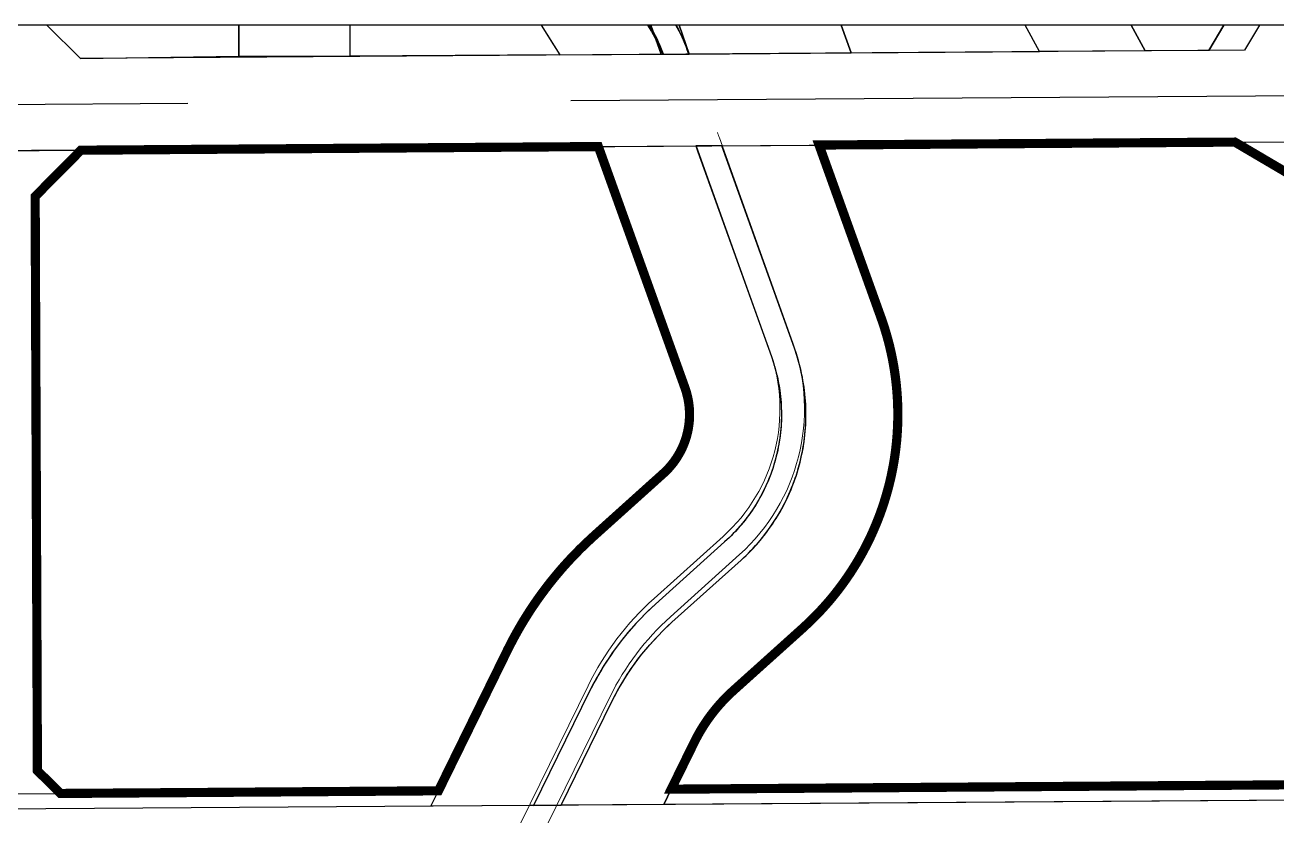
# Model space of a CAD drawing. Header units: inches. Extents: x 10610 to 28805, y 1423 to 10487.
# Drawn here: x 17568.6 to 17977.3, y 7158.5 to 7416.8 of the extents above; entities that cross this region are included whole.
import ezdxf

# ---------------------------------------------------------------- set-up
doc = ezdxf.new("R2010")
doc.units = ezdxf.units.IN
doc.header["$LTSCALE"] = 10
doc.header["$MEASUREMENT"] = 0
doc.linetypes.add('CENTER', pattern=[2, 1.25, -0.25, 0.25, -0.25])
for name, color, linetype in [('110kV顺源线', 1, 'Continuous'), ('1河流-岸线', 4, 'Continuous'), ('1道路中线', 7, 'CENTER'), ('1道路红线', 7, 'Continuous'), ('B-C2', 220, 'Continuous'), ('B-E1', 151, 'Continuous'), ('B-G12', 102, 'Continuous'), ('B-R21', 51, 'Continuous'), ('B-R22', 21, 'Continuous'), ('bo', 1, 'Continuous'), ('Error_Layer', 7, 'Continuous')]:
    doc.layers.add(name, color=color, linetype=linetype)

msp = doc.modelspace()

# ---------------------------------------------------------------- linework, layer by layer
at = {"layer": '110kV顺源线', "color": 8}
msp.add_line((18880.82, 7416.82), (13834.82, 7416.82), dxfattribs=at)
at = {"layer": '1河流-岸线', "color": 8, "lineweight": 5}
for p, q in [((17811.71, 7310.33), (17787.71, 7377.23)), ((17795.24, 7379.93), (17819.24, 7313.03)), ((17773.9, 7229.48), (17796.47, 7249.8)), ((17801.82, 7243.85), (17779.25, 7223.53)), ((17723.82, 7142.75), (17752.39, 7201.01)), ((17759.58, 7197.49), (17728.89, 7134.92))]:
    msp.add_line(p, q, dxfattribs=at)
for points in [[(17772.81, 7416.82), (17776.27, 7407.26)], [(17785.41, 7407.33), (17782.11, 7416.77), (17782.1, 7416.82)]]:
    msp.add_lwpolyline(points, dxfattribs=at)
for centre, radius, start, end in [((17452.63, 7257.01), 364, 19.7377, 20.035), ((17759, 7291.42), 64, 311.9935, 19.7377), ((17759, 7291.42), 56, 311.9935, 19.7377), ((17836.79, 7159.62), 94, 131.9935, 153.8747), ((17836.79, 7159.62), 86, 131.9935, 153.8747)]:
    msp.add_arc(centre, radius, start, end, dxfattribs=at)
at = {"layer": '1道路中线', "color": 8, "ltscale": 50, "flags": 128}
msp.add_lwpolyline([(18371.72, 7396.44), (17371.75, 7389.42), (16861.57, 7386.19), (16471.75, 7385.72), (16292.14, 7385.51), (16285.16, 7385.56), (16278.18, 7385.74), (16271.2, 7386.03), (16264.23, 7386.45), (16257.27, 7386.99), (16250.32, 7387.65), (16243.38, 7388.43), (16236.46, 7389.34), (16229.56, 7390.36), (16222.67, 7391.5), (16215.8, 7392.77), (16208.96, 7394.15), (16202.14, 7395.65), (16195.35, 7397.28), (16188.59, 7399.02), (16181.86, 7400.87), (16175.17, 7402.85), (16168.51, 7404.94), (16158.71, 7408.25), (16134.39, 7416.82)], dxfattribs=at)
at = {"layer": '1道路红线', "color": 8}
for p, q in [((17586.68, 7405.93), (17575.67, 7416.82)), ((17971.52, 7416.82), (17966.68, 7408.6)), ((17966.68, 7408.6), (17586.68, 7405.93)), ((17586.8, 7375.93), (17982.98, 7378.71)), ((17411.8, 7374.7), (17586.8, 7375.93)), ((18095.63, 7164.43), (17540.15, 7160.53))]:
    msp.add_line(p, q, dxfattribs=at)
at = {"layer": 'B-C2', "color": 8}
for points in [[(17575.67, 7416.82), (17586.68, 7405.93), (17638.3, 7406.66), (17638.3, 7406.66), (17638.3, 7406.66), (17638.3, 7416.82)], [(17737.09, 7416.82), (17743.14, 7407.03), (17674.68, 7406.66), (17674.68, 7416.82)]]:
    msp.add_lwpolyline(points, dxfattribs=at)
at = {"layer": 'B-E1', "color": 8}
msp.add_lwpolyline([(17772.81, 7416.82), (17776.27, 7407.26), (17785.41, 7407.33), (17782.11, 7416.77), (17782.1, 7416.82)], dxfattribs=at)
msp.add_lwpolyline([(17819.73, 7311.22), (17795.98, 7377.4), (17787.5, 7377.34), (17788.19, 7375.41), (17812.2, 7308.51, -0.30451), (17796.95, 7247.98), (17774.38, 7227.66, 0.095766), (17752.87, 7199.19), (17734.58, 7161.9), (17743.53, 7161.96), (17760.06, 7195.67, -0.095766), (17779.73, 7221.72), (17802.31, 7242.04, 0.30451)], format="xyb", close=True, dxfattribs=at)
at = {"layer": 'B-G12', "color": 8}
for points in [[(17737.09, 7416.82), (17743.14, 7407.03), (17776.27, 7407.26), (17772.81, 7416.82)], [(17782.1, 7416.82), (17782.11, 7416.77), (17785.41, 7407.33), (17838.23, 7407.7), (17834.96, 7416.82)], [(17971.52, 7416.82), (17966.68, 7408.6), (17955.03, 7408.52), (17959.92, 7416.82)], [(18001.4, 7356.26), (17963.51, 7378.58), (17982.98, 7378.71)], [(18095.63, 7164.43), (17777.05, 7162.2), (17779.52, 7167.21), (18086.86, 7169.37)]]:
    msp.add_lwpolyline(points, dxfattribs=at)
for points in [[(17787.5, 7377.34), (17812.19, 7308.52), (17812.75, 7306.9), (17813.04, 7305.97), (17813.32, 7305.03), (17813.58, 7304.09), (17813.82, 7303.15), (17814.05, 7302.19), (17814.26, 7301.24), (17814.46, 7300.28), (17814.64, 7299.32), (17814.8, 7298.36), (17814.94, 7297.39), (17815.07, 7296.42), (17815.18, 7295.45), (17815.27, 7294.48), (17815.35, 7293.5), (17815.41, 7292.53), (17815.45, 7291.55), (17815.48, 7290.57), (17815.48, 7289.6), (17815.48, 7288.62), (17815.45, 7287.64), (17815.41, 7286.67), (17815.35, 7285.69), (17815.27, 7284.72), (17815.18, 7283.74), (17815.07, 7282.77), (17814.94, 7281.8), (17814.79, 7280.84), (17814.63, 7279.87), (17814.46, 7278.91), (17814.26, 7277.95), (17814.05, 7277), (17813.82, 7276.05), (17813.58, 7275.1), (17813.31, 7274.16), (17813.04, 7273.22), (17812.74, 7272.29), (17812.43, 7271.37), (17812.11, 7270.44), (17811.76, 7269.53), (17811.41, 7268.62), (17811.03, 7267.72), (17810.64, 7266.82), (17810.24, 7265.93), (17809.81, 7265.05), (17809.38, 7264.17), (17808.93, 7263.31), (17808.46, 7262.45), (17807.98, 7261.6), (17807.48, 7260.76), (17806.97, 7259.92), (17806.45, 7259.1), (17805.91, 7258.28), (17805.35, 7257.48), (17804.79, 7256.68), (17804.21, 7255.9), (17803.61, 7255.12), (17803, 7254.36), (17802.38, 7253.6), (17801.74, 7252.86), (17801.1, 7252.13), (17800.44, 7251.41), (17799.76, 7250.7), (17799.08, 7250), (17798.38, 7249.32), (17797.67, 7248.64), (17796.95, 7247.98), (17774.38, 7227.66), (17773.17, 7226.56), (17771.98, 7225.43), (17770.81, 7224.28), (17769.66, 7223.11), (17768.53, 7221.92), (17767.42, 7220.71), (17766.33, 7219.48), (17765.27, 7218.23), (17764.23, 7216.96), (17763.2, 7215.68), (17762.21, 7214.38), (17761.23, 7213.06), (17760.28, 7211.73), (17759.35, 7210.37), (17758.44, 7209.01), (17757.56, 7207.62), (17756.7, 7206.22), (17755.87, 7204.81), (17755.06, 7203.38), (17754.28, 7201.94), (17752.87, 7199.19), (17734.58, 7161.9), (17701.06, 7161.66), (17703.52, 7166.68), (17725.94, 7212.4), (17726.91, 7214.34), (17727.91, 7216.25), (17728.95, 7218.15), (17730.02, 7220.03), (17731.12, 7221.9), (17732.26, 7223.74), (17733.42, 7225.56), (17734.62, 7227.36), (17735.85, 7229.15), (17737.11, 7230.9), (17738.4, 7232.64), (17739.72, 7234.36), (17741.08, 7236.05), (17742.46, 7237.71), (17743.86, 7239.36), (17745.3, 7240.97), (17746.77, 7242.57), (17748.26, 7244.13), (17749.78, 7245.67), (17751.33, 7247.19), (17754.31, 7249.96), (17776.88, 7270.28), (17777.21, 7270.59), (17777.54, 7270.9), (17777.87, 7271.22), (17778.19, 7271.54), (17778.5, 7271.87), (17778.8, 7272.2), (17779.11, 7272.54), (17779.4, 7272.89), (17779.69, 7273.24), (17779.97, 7273.59), (17780.25, 7273.95), (17780.52, 7274.32), (17780.78, 7274.69), (17781.04, 7275.06), (17781.29, 7275.44), (17781.53, 7275.82), (17781.77, 7276.21), (17782, 7276.6), (17782.22, 7277), (17782.44, 7277.39), (17782.65, 7277.8), (17782.85, 7278.2), (17783.05, 7278.61), (17783.24, 7279.03), (17783.42, 7279.44), (17783.59, 7279.86), (17783.76, 7280.28), (17783.92, 7280.71), (17784.07, 7281.14), (17784.21, 7281.57), (17784.35, 7282), (17784.48, 7282.43), (17784.6, 7282.87), (17784.71, 7283.31), (17784.82, 7283.75), (17784.92, 7284.19), (17785.01, 7284.64), (17785.09, 7285.09), (17785.16, 7285.53), (17785.23, 7285.98), (17785.29, 7286.43), (17785.34, 7286.88), (17785.39, 7287.33), (17785.42, 7287.79), (17785.45, 7288.24), (17785.47, 7288.69), (17785.48, 7289.15), (17785.48, 7289.6), (17785.48, 7290.05), (17785.47, 7290.51), (17785.45, 7290.96), (17785.42, 7291.41), (17785.39, 7291.87), (17785.34, 7292.32), (17785.29, 7292.77), (17785.23, 7293.22), (17785.17, 7293.67), (17785.09, 7294.12), (17785.01, 7294.56), (17784.92, 7295.01), (17784.82, 7295.45), (17784.71, 7295.89), (17784.6, 7296.33), (17784.48, 7296.77), (17784.35, 7297.2), (17784.21, 7297.63), (17783.96, 7298.38), (17755.71, 7377.12)], [(17827.77, 7377.62), (17847.96, 7321.35), (17848.5, 7319.8), (17849.02, 7318.24), (17849.5, 7316.68), (17849.96, 7315.1), (17850.39, 7313.52), (17850.8, 7311.93), (17851.17, 7310.33), (17851.52, 7308.73), (17851.84, 7307.12), (17852.13, 7305.5), (17852.39, 7303.88), (17852.63, 7302.26), (17852.84, 7300.63), (17853.01, 7299), (17853.16, 7297.37), (17853.28, 7295.73), (17853.38, 7294.09), (17853.44, 7292.45), (17853.48, 7290.81), (17853.48, 7289.17), (17853.46, 7287.53), (17853.41, 7285.89), (17853.33, 7284.25), (17853.23, 7282.62), (17853.09, 7280.98), (17852.92, 7279.35), (17852.73, 7277.72), (17852.51, 7276.1), (17852.26, 7274.47), (17851.98, 7272.86), (17851.67, 7271.25), (17851.34, 7269.64), (17850.98, 7268.04), (17850.59, 7266.45), (17850.17, 7264.86), (17849.72, 7263.28), (17849.25, 7261.71), (17848.75, 7260.15), (17848.22, 7258.59), (17847.67, 7257.05), (17847.09, 7255.52), (17846.48, 7253.99), (17845.84, 7252.48), (17845.18, 7250.98), (17844.5, 7249.49), (17843.78, 7248.01), (17843.04, 7246.55), (17842.28, 7245.09), (17841.49, 7243.66), (17840.68, 7242.23), (17839.84, 7240.82), (17838.97, 7239.43), (17838.09, 7238.05), (17837.17, 7236.68), (17836.24, 7235.34), (17835.28, 7234), (17834.3, 7232.69), (17833.29, 7231.39), (17832.27, 7230.11), (17831.22, 7228.85), (17830.15, 7227.61), (17829.05, 7226.39), (17827.94, 7225.18), (17826.8, 7224), (17825.65, 7222.83), (17824.47, 7221.69), (17822.38, 7219.74), (17799.8, 7199.42), (17799.08, 7198.76), (17798.37, 7198.09), (17797.68, 7197.4), (17796.99, 7196.71), (17796.32, 7196), (17795.66, 7195.28), (17795.01, 7194.54), (17794.38, 7193.8), (17793.75, 7193.05), (17793.15, 7192.28), (17792.55, 7191.51), (17791.97, 7190.72), (17791.4, 7189.93), (17790.85, 7189.12), (17790.31, 7188.31), (17789.78, 7187.48), (17789.27, 7186.65), (17788.78, 7185.81), (17788.3, 7184.96), (17787.83, 7184.1), (17786.99, 7182.46), (17779.52, 7167.21), (17777.05, 7162.2), (17743.53, 7161.96), (17760.06, 7195.67), (17761.34, 7198.18), (17762.06, 7199.5), (17762.8, 7200.81), (17763.56, 7202.1), (17764.34, 7203.38), (17765.15, 7204.65), (17765.98, 7205.9), (17766.83, 7207.14), (17767.7, 7208.36), (17768.59, 7209.56), (17769.51, 7210.76), (17770.44, 7211.93), (17771.4, 7213.09), (17772.37, 7214.23), (17773.37, 7215.35), (17774.38, 7216.46), (17775.41, 7217.55), (17776.47, 7218.62), (17777.54, 7219.67), (17778.63, 7220.7), (17779.73, 7221.72), (17802.3, 7242.04), (17803.13, 7242.79), (17803.94, 7243.56), (17804.74, 7244.34), (17805.52, 7245.14), (17806.29, 7245.95), (17807.04, 7246.77), (17807.78, 7247.61), (17808.51, 7248.46), (17809.22, 7249.32), (17809.91, 7250.2), (17810.59, 7251.08), (17811.26, 7251.98), (17811.91, 7252.89), (17812.54, 7253.81), (17813.16, 7254.74), (17813.76, 7255.68), (17814.34, 7256.64), (17814.91, 7257.6), (17815.46, 7258.57), (17815.99, 7259.55), (17816.51, 7260.54), (17817, 7261.54), (17817.49, 7262.55), (17817.95, 7263.57), (17818.39, 7264.59), (17818.82, 7265.62), (17819.23, 7266.66), (17819.62, 7267.71), (17820, 7268.76), (17820.35, 7269.82), (17820.69, 7270.89), (17821, 7271.96), (17821.3, 7273.03), (17821.58, 7274.11), (17821.84, 7275.2), (17822.09, 7276.29), (17822.31, 7277.38), (17822.51, 7278.48), (17822.7, 7279.58), (17822.86, 7280.69), (17823.01, 7281.8), (17823.13, 7282.91), (17823.24, 7284.02), (17823.33, 7285.13), (17823.4, 7286.25), (17823.45, 7287.36), (17823.48, 7288.48), (17823.48, 7289.6), (17823.48, 7290.71), (17823.45, 7291.83), (17823.4, 7292.95), (17823.33, 7294.06), (17823.24, 7295.17), (17823.14, 7296.29), (17823.01, 7297.4), (17822.86, 7298.5), (17822.7, 7299.61), (17822.51, 7300.71), (17822.31, 7301.81), (17822.09, 7302.9), (17821.85, 7303.99), (17821.59, 7305.08), (17821.31, 7306.16), (17821.01, 7307.24), (17820.69, 7308.31), (17820.35, 7309.37), (17819.72, 7311.22), (17795.98, 7377.4)]]:
    msp.add_lwpolyline(points, close=True, dxfattribs=at)
at = {"layer": 'B-R21', "color": 8}
for points in [[(17545.13, 7165.57), (17580.13, 7165.81), (17703.52, 7166.68), (17725.94, 7212.4), (17726.91, 7214.34), (17727.91, 7216.25), (17728.95, 7218.15), (17730.02, 7220.03), (17731.12, 7221.9), (17732.26, 7223.74), (17733.42, 7225.56), (17734.62, 7227.36), (17735.85, 7229.15), (17737.11, 7230.9), (17738.4, 7232.64), (17739.72, 7234.36), (17741.08, 7236.05), (17742.46, 7237.71), (17743.86, 7239.36), (17745.3, 7240.97), (17746.77, 7242.57), (17748.26, 7244.13), (17749.78, 7245.67), (17751.33, 7247.19), (17754.31, 7249.96), (17776.88, 7270.28), (17777.21, 7270.59), (17777.54, 7270.9), (17777.87, 7271.22), (17778.19, 7271.54), (17778.5, 7271.87), (17778.8, 7272.2), (17779.11, 7272.54), (17779.4, 7272.89), (17779.69, 7273.24), (17779.97, 7273.59), (17780.25, 7273.95), (17780.52, 7274.32), (17780.78, 7274.69), (17781.04, 7275.06), (17781.29, 7275.44), (17781.53, 7275.82), (17781.77, 7276.21), (17782, 7276.6), (17782.22, 7277), (17782.44, 7277.39), (17782.65, 7277.8), (17782.85, 7278.2), (17783.05, 7278.61), (17783.24, 7279.03), (17783.42, 7279.44), (17783.59, 7279.86), (17783.76, 7280.28), (17783.92, 7280.71), (17784.07, 7281.14), (17784.21, 7281.57), (17784.35, 7282), (17784.48, 7282.43), (17784.6, 7282.87), (17784.71, 7283.31), (17784.82, 7283.75), (17784.92, 7284.19), (17785.01, 7284.64), (17785.09, 7285.09), (17785.16, 7285.53), (17785.23, 7285.98), (17785.29, 7286.43), (17785.34, 7286.88), (17785.39, 7287.33), (17785.42, 7287.79), (17785.45, 7288.24), (17785.47, 7288.69), (17785.48, 7289.15), (17785.48, 7289.6), (17785.48, 7290.05), (17785.47, 7290.51), (17785.45, 7290.96), (17785.42, 7291.41), (17785.39, 7291.87), (17785.34, 7292.32), (17785.29, 7292.77), (17785.23, 7293.22), (17785.17, 7293.67), (17785.09, 7294.12), (17785.01, 7294.56), (17784.92, 7295.01), (17784.82, 7295.45), (17784.71, 7295.89), (17784.6, 7296.33), (17784.48, 7296.77), (17784.35, 7297.2), (17784.21, 7297.63), (17783.96, 7298.38), (17755.71, 7377.12), (17586.8, 7375.93), (17425.97, 7374.8)], [(18086.86, 7169.37), (17779.52, 7167.21), (17786.99, 7182.46), (17787.83, 7184.1), (17788.3, 7184.96), (17788.78, 7185.81), (17789.27, 7186.65), (17789.78, 7187.48), (17790.31, 7188.31), (17790.85, 7189.12), (17791.4, 7189.93), (17791.97, 7190.72), (17792.55, 7191.51), (17793.15, 7192.28), (17793.75, 7193.05), (17794.38, 7193.8), (17795.01, 7194.54), (17795.66, 7195.28), (17796.32, 7196), (17796.99, 7196.71), (17797.68, 7197.4), (17798.37, 7198.09), (17799.08, 7198.76), (17799.8, 7199.42), (17822.38, 7219.74), (17824.47, 7221.69), (17825.65, 7222.83), (17826.8, 7224), (17827.94, 7225.18), (17829.05, 7226.39), (17830.15, 7227.61), (17831.22, 7228.85), (17832.27, 7230.11), (17833.29, 7231.39), (17834.3, 7232.69), (17835.28, 7234), (17836.24, 7235.34), (17837.17, 7236.68), (17838.09, 7238.05), (17838.97, 7239.43), (17839.84, 7240.82), (17840.68, 7242.23), (17841.49, 7243.66), (17842.28, 7245.09), (17843.04, 7246.55), (17843.78, 7248.01), (17844.5, 7249.49), (17845.18, 7250.98), (17845.84, 7252.48), (17846.48, 7253.99), (17847.09, 7255.52), (17847.67, 7257.05), (17848.22, 7258.59), (17848.75, 7260.15), (17849.25, 7261.71), (17849.72, 7263.28), (17850.17, 7264.86), (17850.59, 7266.45), (17850.98, 7268.04), (17851.34, 7269.64), (17851.67, 7271.25), (17851.98, 7272.86), (17852.26, 7274.47), (17852.51, 7276.1), (17852.73, 7277.72), (17852.92, 7279.35), (17853.09, 7280.98), (17853.23, 7282.62), (17853.33, 7284.25), (17853.41, 7285.89), (17853.46, 7287.53), (17853.48, 7289.17), (17853.48, 7290.81), (17853.44, 7292.45), (17853.38, 7294.09), (17853.28, 7295.73), (17853.16, 7297.37), (17853.01, 7299), (17852.84, 7300.63), (17852.63, 7302.26), (17852.39, 7303.88), (17852.13, 7305.5), (17851.84, 7307.12), (17851.52, 7308.73), (17851.17, 7310.33), (17850.8, 7311.93), (17850.39, 7313.52), (17849.96, 7315.1), (17849.5, 7316.68), (17849.02, 7318.24), (17848.5, 7319.8), (17847.96, 7321.35), (17827.77, 7377.62), (17963.51, 7378.58), (18001.4, 7356.26)]]:
    msp.add_lwpolyline(points, dxfattribs=at)
at = {"layer": 'B-R22', "color": 8}
for points in [[(17638.3, 7416.82), (17638.3, 7406.66), (17674.68, 7406.66), (17674.68, 7416.82)], [(17834.96, 7416.82), (17838.23, 7407.7), (17899.74, 7408.13), (17895.06, 7416.82)], [(17929.66, 7416.82), (17934.27, 7408.37), (17899.74, 7408.13), (17895.06, 7416.82)], [(17959.92, 7416.82), (17955.03, 7408.52), (17934.27, 7408.37), (17929.66, 7416.82)]]:
    msp.add_lwpolyline(points, dxfattribs=at)
at = {"layer": 'bo', "color": 8, "const_width": 3, "flags": 128}
msp.add_lwpolyline([(17755.71, 7377.12), (17783.96, 7298.38), (17783.96, 7298.38), (17784.21, 7297.63), (17784.21, 7297.63), (17784.35, 7297.2), (17784.35, 7297.2), (17784.48, 7296.77), (17784.48, 7296.77), (17784.6, 7296.33), (17784.6, 7296.33), (17784.71, 7295.89), (17784.71, 7295.89), (17784.82, 7295.45), (17784.82, 7295.45), (17784.92, 7295.01), (17784.92, 7295.01), (17785.01, 7294.56), (17785.01, 7294.56), (17785.09, 7294.12), (17785.09, 7294.12), (17785.17, 7293.67), (17785.17, 7293.67), (17785.23, 7293.22), (17785.23, 7293.22), (17785.29, 7292.77), (17785.29, 7292.77), (17785.34, 7292.32), (17785.34, 7292.32), (17785.39, 7291.87), (17785.39, 7291.87), (17785.42, 7291.41), (17785.42, 7291.41), (17785.45, 7290.96), (17785.45, 7290.96), (17785.47, 7290.51), (17785.47, 7290.51), (17785.48, 7290.05), (17785.48, 7290.05), (17785.48, 7289.6), (17785.48, 7289.6), (17785.48, 7289.15), (17785.48, 7289.15), (17785.47, 7288.69), (17785.47, 7288.69), (17785.45, 7288.24), (17785.45, 7288.24), (17785.42, 7287.79), (17785.42, 7287.79), (17785.39, 7287.33), (17785.39, 7287.33), (17785.34, 7286.88), (17785.34, 7286.88), (17785.29, 7286.43), (17785.29, 7286.43), (17785.23, 7285.98), (17785.23, 7285.98), (17785.16, 7285.53), (17785.16, 7285.53), (17785.09, 7285.09), (17785.09, 7285.09), (17785.01, 7284.64), (17785.01, 7284.64), (17784.92, 7284.19), (17784.92, 7284.19), (17784.82, 7283.75), (17784.82, 7283.75), (17784.71, 7283.31), (17784.71, 7283.31), (17784.6, 7282.87), (17784.6, 7282.87), (17784.48, 7282.43), (17784.48, 7282.43), (17784.35, 7282), (17784.35, 7282), (17784.21, 7281.57), (17784.21, 7281.57), (17784.07, 7281.14), (17784.07, 7281.14), (17783.92, 7280.71), (17783.92, 7280.71), (17783.76, 7280.28), (17783.76, 7280.28), (17783.59, 7279.86), (17783.59, 7279.86), (17783.42, 7279.44), (17783.42, 7279.44), (17783.24, 7279.03), (17783.24, 7279.03), (17783.05, 7278.61), (17783.05, 7278.61), (17782.85, 7278.2), (17782.85, 7278.2), (17782.65, 7277.8), (17782.65, 7277.8), (17782.44, 7277.39), (17782.44, 7277.39), (17782.22, 7277), (17782.22, 7277), (17782, 7276.6), (17782, 7276.6), (17781.77, 7276.21), (17781.77, 7276.21), (17781.53, 7275.82), (17781.53, 7275.82), (17781.29, 7275.44), (17781.29, 7275.44), (17781.04, 7275.06), (17781.04, 7275.06), (17780.78, 7274.69), (17780.78, 7274.69), (17780.52, 7274.32), (17780.52, 7274.32), (17780.25, 7273.95), (17780.25, 7273.95), (17779.97, 7273.59), (17779.97, 7273.59), (17779.69, 7273.24), (17779.69, 7273.24), (17779.4, 7272.89), (17779.4, 7272.89), (17779.11, 7272.54), (17779.11, 7272.54), (17778.8, 7272.2), (17778.8, 7272.2), (17778.5, 7271.87), (17778.5, 7271.87), (17778.19, 7271.54), (17778.19, 7271.54), (17777.87, 7271.22), (17777.87, 7271.22), (17777.54, 7270.9), (17777.54, 7270.9), (17777.21, 7270.59), (17777.21, 7270.59), (17776.88, 7270.28), (17776.88, 7270.28), (17754.31, 7249.96), (17754.31, 7249.96), (17751.33, 7247.19), (17751.33, 7247.19), (17749.78, 7245.67), (17749.78, 7245.67), (17748.26, 7244.13), (17748.26, 7244.13), (17746.77, 7242.57), (17746.77, 7242.57), (17745.3, 7240.97), (17745.3, 7240.97), (17743.86, 7239.36), (17743.86, 7239.36), (17742.46, 7237.71), (17742.46, 7237.71), (17741.08, 7236.05), (17741.08, 7236.05), (17739.72, 7234.36), (17739.72, 7234.36), (17738.4, 7232.64), (17738.4, 7232.64), (17737.11, 7230.9), (17737.11, 7230.9), (17735.85, 7229.15), (17735.85, 7229.15), (17734.62, 7227.36), (17734.62, 7227.36), (17733.42, 7225.56), (17733.42, 7225.56), (17732.26, 7223.74), (17732.26, 7223.74), (17731.12, 7221.9), (17731.12, 7221.9), (17730.02, 7220.03), (17730.02, 7220.03), (17728.95, 7218.15), (17728.95, 7218.15), (17727.91, 7216.25), (17727.91, 7216.25), (17726.91, 7214.34), (17726.91, 7214.34), (17725.94, 7212.4), (17725.94, 7212.4), (17703.52, 7166.68), (17703.52, 7166.68), (17580.13, 7165.81), (17580.13, 7165.81), (17572.6, 7173.26), (17572.6, 7173.26), (17571.86, 7360.83), (17571.86, 7360.83), (17586.8, 7375.93), (17586.8, 7375.93), (17755.71, 7377.12)], close=True, dxfattribs=at)
msp.add_lwpolyline([(18086.86, 7169.37), (17779.52, 7167.21), (17779.52, 7167.21), (17786.99, 7182.46), (17786.99, 7182.46), (17787.83, 7184.1), (17787.83, 7184.1), (17788.3, 7184.96), (17788.3, 7184.96), (17788.78, 7185.81), (17788.78, 7185.81), (17789.27, 7186.65), (17789.27, 7186.65), (17789.78, 7187.48), (17789.78, 7187.48), (17790.31, 7188.31), (17790.31, 7188.31), (17790.85, 7189.12), (17790.85, 7189.12), (17791.4, 7189.93), (17791.4, 7189.93), (17791.97, 7190.72), (17791.97, 7190.72), (17792.55, 7191.51), (17792.55, 7191.51), (17793.15, 7192.28), (17793.15, 7192.28), (17793.75, 7193.05), (17793.75, 7193.05), (17794.38, 7193.8), (17794.38, 7193.8), (17795.01, 7194.54), (17795.01, 7194.54), (17795.66, 7195.28), (17795.66, 7195.28), (17796.32, 7196), (17796.32, 7196), (17796.99, 7196.71), (17796.99, 7196.71), (17797.68, 7197.4), (17797.68, 7197.4), (17798.37, 7198.09), (17798.37, 7198.09), (17799.08, 7198.76), (17799.08, 7198.76), (17799.8, 7199.42), (17799.8, 7199.42), (17822.38, 7219.74), (17822.38, 7219.74), (17824.47, 7221.69), (17824.47, 7221.69), (17825.65, 7222.83), (17825.65, 7222.83), (17826.8, 7224), (17826.8, 7224), (17827.94, 7225.18), (17827.94, 7225.18), (17829.05, 7226.39), (17829.05, 7226.39), (17830.15, 7227.61), (17830.15, 7227.61), (17831.22, 7228.85), (17831.22, 7228.85), (17832.27, 7230.11), (17832.27, 7230.11), (17833.29, 7231.39), (17833.29, 7231.39), (17834.3, 7232.69), (17834.3, 7232.69), (17835.28, 7234), (17835.28, 7234), (17836.24, 7235.34), (17836.24, 7235.34), (17837.17, 7236.68), (17837.17, 7236.68), (17838.09, 7238.05), (17838.09, 7238.05), (17838.97, 7239.43), (17838.97, 7239.43), (17839.84, 7240.82), (17839.84, 7240.82), (17840.68, 7242.23), (17840.68, 7242.23), (17841.49, 7243.66), (17841.49, 7243.66), (17842.28, 7245.09), (17842.28, 7245.09), (17843.04, 7246.55), (17843.04, 7246.55), (17843.78, 7248.01), (17843.78, 7248.01), (17844.5, 7249.49), (17844.5, 7249.49), (17845.18, 7250.98), (17845.18, 7250.98), (17845.84, 7252.48), (17845.84, 7252.48), (17846.48, 7253.99), (17846.48, 7253.99), (17847.09, 7255.52), (17847.09, 7255.52), (17847.67, 7257.05), (17847.67, 7257.05), (17848.22, 7258.59), (17848.22, 7258.59), (17848.75, 7260.15), (17848.75, 7260.15), (17849.25, 7261.71), (17849.25, 7261.71), (17849.72, 7263.28), (17849.72, 7263.28), (17850.17, 7264.86), (17850.17, 7264.86), (17850.59, 7266.45), (17850.59, 7266.45), (17850.98, 7268.04), (17850.98, 7268.04), (17851.34, 7269.64), (17851.34, 7269.64), (17851.67, 7271.25), (17851.67, 7271.25), (17851.98, 7272.86), (17851.98, 7272.86), (17852.26, 7274.47), (17852.26, 7274.47), (17852.51, 7276.1), (17852.51, 7276.1), (17852.73, 7277.72), (17852.73, 7277.72), (17852.92, 7279.35), (17852.92, 7279.35), (17853.09, 7280.98), (17853.09, 7280.98), (17853.23, 7282.62), (17853.23, 7282.62), (17853.33, 7284.25), (17853.33, 7284.25), (17853.41, 7285.89), (17853.41, 7285.89), (17853.46, 7287.53), (17853.46, 7287.53), (17853.48, 7289.17), (17853.48, 7289.17), (17853.48, 7290.81), (17853.48, 7290.81), (17853.44, 7292.45), (17853.44, 7292.45), (17853.38, 7294.09), (17853.38, 7294.09), (17853.28, 7295.73), (17853.28, 7295.73), (17853.16, 7297.37), (17853.16, 7297.37), (17853.01, 7299), (17853.01, 7299), (17852.84, 7300.63), (17852.84, 7300.63), (17852.63, 7302.26), (17852.63, 7302.26), (17852.39, 7303.88), (17852.39, 7303.88), (17852.13, 7305.5), (17852.13, 7305.5), (17851.84, 7307.12), (17851.84, 7307.12), (17851.52, 7308.73), (17851.52, 7308.73), (17851.17, 7310.33), (17851.17, 7310.33), (17850.8, 7311.93), (17850.8, 7311.93), (17850.39, 7313.52), (17850.39, 7313.52), (17849.96, 7315.1), (17849.96, 7315.1), (17849.5, 7316.68), (17849.5, 7316.68), (17849.02, 7318.24), (17849.02, 7318.24), (17848.5, 7319.8), (17848.5, 7319.8), (17847.96, 7321.35), (17847.96, 7321.35), (17827.77, 7377.62), (17827.77, 7377.62), (17963.51, 7378.58), (17963.51, 7378.58), (18001.4, 7356.26)], dxfattribs=at)
at = {"layer": 'Error_Layer', "color": 8}
for points in [[(17575.67, 7416.82), (17586.68, 7405.93), (17638.3, 7406.66), (17638.3, 7406.66), (17638.3, 7406.66), (17638.3, 7416.82)], [(17638.3, 7416.82), (17638.3, 7406.66), (17674.68, 7406.66), (17674.68, 7416.82)], [(17737.09, 7416.82), (17743.14, 7407.03), (17674.68, 7406.66), (17674.68, 7416.82)], [(17781.05, 7416.82), (17781.27, 7416.43), (17781.72, 7415.59), (17782.15, 7414.76), (17782.57, 7413.91), (17782.97, 7413.06), (17783.35, 7412.2), (17783.73, 7411.33), (17784.08, 7410.46), (17784.74, 7408.72), (17785.24, 7407.32), (17838.23, 7407.7), (17834.96, 7416.82)], [(17834.96, 7416.82), (17838.23, 7407.7), (17899.74, 7408.13), (17895.06, 7416.82)], [(17929.66, 7416.82), (17934.27, 7408.37), (17899.74, 7408.13), (17895.06, 7416.82)], [(17959.92, 7416.82), (17955.03, 7408.52), (17934.27, 7408.37), (17929.66, 7416.82)], [(17971.52, 7416.82), (17966.68, 7408.6), (17955.03, 7408.52), (17959.92, 7416.82)], [(17545.13, 7165.57), (17580.13, 7165.81), (17703.52, 7166.68), (17725.94, 7212.4), (17726.91, 7214.34), (17727.91, 7216.25), (17728.95, 7218.15), (17730.02, 7220.03), (17731.12, 7221.9), (17732.26, 7223.74), (17733.42, 7225.56), (17734.62, 7227.36), (17735.85, 7229.15), (17737.11, 7230.9), (17738.4, 7232.64), (17739.72, 7234.36), (17741.08, 7236.05), (17742.46, 7237.71), (17743.86, 7239.36), (17745.3, 7240.97), (17746.77, 7242.57), (17748.26, 7244.13), (17749.78, 7245.67), (17751.33, 7247.19), (17754.31, 7249.96), (17776.88, 7270.28), (17777.21, 7270.59), (17777.54, 7270.9), (17777.87, 7271.22), (17778.19, 7271.54), (17778.5, 7271.87), (17778.8, 7272.2), (17779.11, 7272.54), (17779.4, 7272.89), (17779.69, 7273.24), (17779.97, 7273.59), (17780.25, 7273.95), (17780.52, 7274.32), (17780.78, 7274.69), (17781.04, 7275.06), (17781.29, 7275.44), (17781.53, 7275.82), (17781.77, 7276.21), (17782, 7276.6), (17782.22, 7277), (17782.44, 7277.39), (17782.65, 7277.8), (17782.85, 7278.2), (17783.05, 7278.61), (17783.24, 7279.03), (17783.42, 7279.44), (17783.59, 7279.86), (17783.76, 7280.28), (17783.92, 7280.71), (17784.07, 7281.14), (17784.21, 7281.57), (17784.35, 7282), (17784.48, 7282.43), (17784.6, 7282.87), (17784.71, 7283.31), (17784.82, 7283.75), (17784.92, 7284.19), (17785.01, 7284.64), (17785.09, 7285.09), (17785.16, 7285.53), (17785.23, 7285.98), (17785.29, 7286.43), (17785.34, 7286.88), (17785.39, 7287.33), (17785.42, 7287.79), (17785.45, 7288.24), (17785.47, 7288.69), (17785.48, 7289.15), (17785.48, 7289.6), (17785.48, 7290.05), (17785.47, 7290.51), (17785.45, 7290.96), (17785.42, 7291.41), (17785.39, 7291.87), (17785.34, 7292.32), (17785.29, 7292.77), (17785.23, 7293.22), (17785.17, 7293.67), (17785.09, 7294.12), (17785.01, 7294.56), (17784.92, 7295.01), (17784.82, 7295.45), (17784.71, 7295.89), (17784.6, 7296.33), (17784.48, 7296.77), (17784.35, 7297.2), (17784.21, 7297.63), (17783.96, 7298.38), (17755.71, 7377.12), (17586.8, 7375.93), (17425.97, 7374.8)], [(18086.86, 7169.37), (17779.52, 7167.21), (17786.99, 7182.46), (17787.83, 7184.1), (17788.3, 7184.96), (17788.78, 7185.81), (17789.27, 7186.65), (17789.78, 7187.48), (17790.31, 7188.31), (17790.85, 7189.12), (17791.4, 7189.93), (17791.97, 7190.72), (17792.55, 7191.51), (17793.15, 7192.28), (17793.75, 7193.05), (17794.38, 7193.8), (17795.01, 7194.54), (17795.66, 7195.28), (17796.32, 7196), (17796.99, 7196.71), (17797.68, 7197.4), (17798.37, 7198.09), (17799.08, 7198.76), (17799.8, 7199.42), (17822.38, 7219.74), (17824.47, 7221.69), (17825.65, 7222.83), (17826.8, 7224), (17827.94, 7225.18), (17829.05, 7226.39), (17830.15, 7227.61), (17831.22, 7228.85), (17832.27, 7230.11), (17833.29, 7231.39), (17834.3, 7232.69), (17835.28, 7234), (17836.24, 7235.34), (17837.17, 7236.68), (17838.09, 7238.05), (17838.97, 7239.43), (17839.84, 7240.82), (17840.68, 7242.23), (17841.49, 7243.66), (17842.28, 7245.09), (17843.04, 7246.55), (17843.78, 7248.01), (17844.5, 7249.49), (17845.18, 7250.98), (17845.84, 7252.48), (17846.48, 7253.99), (17847.09, 7255.52), (17847.67, 7257.05), (17848.22, 7258.59), (17848.75, 7260.15), (17849.25, 7261.71), (17849.72, 7263.28), (17850.17, 7264.86), (17850.59, 7266.45), (17850.98, 7268.04), (17851.34, 7269.64), (17851.67, 7271.25), (17851.98, 7272.86), (17852.26, 7274.47), (17852.51, 7276.1), (17852.73, 7277.72), (17852.92, 7279.35), (17853.09, 7280.98), (17853.23, 7282.62), (17853.33, 7284.25), (17853.41, 7285.89), (17853.46, 7287.53), (17853.48, 7289.17), (17853.48, 7290.81), (17853.44, 7292.45), (17853.38, 7294.09), (17853.28, 7295.73), (17853.16, 7297.37), (17853.01, 7299), (17852.84, 7300.63), (17852.63, 7302.26), (17852.39, 7303.88), (17852.13, 7305.5), (17851.84, 7307.12), (17851.52, 7308.73), (17851.17, 7310.33), (17850.8, 7311.93), (17850.39, 7313.52), (17849.96, 7315.1), (17849.5, 7316.68), (17849.02, 7318.24), (17848.5, 7319.8), (17847.96, 7321.35), (17827.77, 7377.62), (17963.51, 7378.58), (18001.4, 7356.26)], [(18001.4, 7356.26), (17963.51, 7378.58), (17982.98, 7378.71)], [(18095.63, 7164.43), (17777.05, 7162.2), (17779.52, 7167.21), (18086.86, 7169.37)]]:
    msp.add_lwpolyline(points, dxfattribs=at)
for points in [[(17737.09, 7416.82), (17741.07, 7410.39), (17743.14, 7407.03), (17776.94, 7407.27), (17776.73, 7407.83, 0.052297), (17772.57, 7416.48), (17772.36, 7416.82)], [(17771.71, 7416.82), (17773.04, 7414.66, -0.04504), (17776.74, 7407.26), (17785.24, 7407.32), (17784.74, 7408.72, 0.041274), (17781.05, 7416.82)]]:
    msp.add_lwpolyline(points, format="xyb", dxfattribs=at)
for points in [[(17787.5, 7377.34), (17812.19, 7308.52), (17812.75, 7306.9), (17813.04, 7305.97), (17813.32, 7305.03), (17813.58, 7304.09), (17813.82, 7303.15), (17814.05, 7302.19), (17814.26, 7301.24), (17814.46, 7300.28), (17814.64, 7299.32), (17814.8, 7298.36), (17814.94, 7297.39), (17815.07, 7296.42), (17815.18, 7295.45), (17815.27, 7294.48), (17815.35, 7293.5), (17815.41, 7292.53), (17815.45, 7291.55), (17815.48, 7290.57), (17815.48, 7289.6), (17815.48, 7288.62), (17815.45, 7287.64), (17815.41, 7286.67), (17815.35, 7285.69), (17815.27, 7284.72), (17815.18, 7283.74), (17815.07, 7282.77), (17814.94, 7281.8), (17814.79, 7280.84), (17814.63, 7279.87), (17814.46, 7278.91), (17814.26, 7277.95), (17814.05, 7277), (17813.82, 7276.05), (17813.58, 7275.1), (17813.31, 7274.16), (17813.04, 7273.22), (17812.74, 7272.29), (17812.43, 7271.37), (17812.11, 7270.44), (17811.76, 7269.53), (17811.41, 7268.62), (17811.03, 7267.72), (17810.64, 7266.82), (17810.24, 7265.93), (17809.81, 7265.05), (17809.38, 7264.17), (17808.93, 7263.31), (17808.46, 7262.45), (17807.98, 7261.6), (17807.48, 7260.76), (17806.97, 7259.92), (17806.45, 7259.1), (17805.91, 7258.28), (17805.35, 7257.48), (17804.79, 7256.68), (17804.21, 7255.9), (17803.61, 7255.12), (17803, 7254.36), (17802.38, 7253.6), (17801.74, 7252.86), (17801.1, 7252.13), (17800.44, 7251.41), (17799.76, 7250.7), (17799.08, 7250), (17798.38, 7249.32), (17797.67, 7248.64), (17796.95, 7247.98), (17774.38, 7227.66), (17773.17, 7226.56), (17771.98, 7225.43), (17770.81, 7224.28), (17769.66, 7223.11), (17768.53, 7221.92), (17767.42, 7220.71), (17766.33, 7219.48), (17765.27, 7218.23), (17764.23, 7216.96), (17763.2, 7215.68), (17762.21, 7214.38), (17761.23, 7213.06), (17760.28, 7211.73), (17759.35, 7210.37), (17758.44, 7209.01), (17757.56, 7207.62), (17756.7, 7206.22), (17755.87, 7204.81), (17755.06, 7203.38), (17754.28, 7201.94), (17752.87, 7199.19), (17734.58, 7161.9), (17701.06, 7161.66), (17703.52, 7166.68), (17725.94, 7212.4), (17726.91, 7214.34), (17727.91, 7216.25), (17728.95, 7218.15), (17730.02, 7220.03), (17731.12, 7221.9), (17732.26, 7223.74), (17733.42, 7225.56), (17734.62, 7227.36), (17735.85, 7229.15), (17737.11, 7230.9), (17738.4, 7232.64), (17739.72, 7234.36), (17741.08, 7236.05), (17742.46, 7237.71), (17743.86, 7239.36), (17745.3, 7240.97), (17746.77, 7242.57), (17748.26, 7244.13), (17749.78, 7245.67), (17751.33, 7247.19), (17754.31, 7249.96), (17776.88, 7270.28), (17777.21, 7270.59), (17777.54, 7270.9), (17777.87, 7271.22), (17778.19, 7271.54), (17778.5, 7271.87), (17778.8, 7272.2), (17779.11, 7272.54), (17779.4, 7272.89), (17779.69, 7273.24), (17779.97, 7273.59), (17780.25, 7273.95), (17780.52, 7274.32), (17780.78, 7274.69), (17781.04, 7275.06), (17781.29, 7275.44), (17781.53, 7275.82), (17781.77, 7276.21), (17782, 7276.6), (17782.22, 7277), (17782.44, 7277.39), (17782.65, 7277.8), (17782.85, 7278.2), (17783.05, 7278.61), (17783.24, 7279.03), (17783.42, 7279.44), (17783.59, 7279.86), (17783.76, 7280.28), (17783.92, 7280.71), (17784.07, 7281.14), (17784.21, 7281.57), (17784.35, 7282), (17784.48, 7282.43), (17784.6, 7282.87), (17784.71, 7283.31), (17784.82, 7283.75), (17784.92, 7284.19), (17785.01, 7284.64), (17785.09, 7285.09), (17785.16, 7285.53), (17785.23, 7285.98), (17785.29, 7286.43), (17785.34, 7286.88), (17785.39, 7287.33), (17785.42, 7287.79), (17785.45, 7288.24), (17785.47, 7288.69), (17785.48, 7289.15), (17785.48, 7289.6), (17785.48, 7290.05), (17785.47, 7290.51), (17785.45, 7290.96), (17785.42, 7291.41), (17785.39, 7291.87), (17785.34, 7292.32), (17785.29, 7292.77), (17785.23, 7293.22), (17785.17, 7293.67), (17785.09, 7294.12), (17785.01, 7294.56), (17784.92, 7295.01), (17784.82, 7295.45), (17784.71, 7295.89), (17784.6, 7296.33), (17784.48, 7296.77), (17784.35, 7297.2), (17784.21, 7297.63), (17783.96, 7298.38), (17755.71, 7377.12)], [(17827.77, 7377.62), (17847.96, 7321.35), (17848.5, 7319.8), (17849.02, 7318.24), (17849.5, 7316.68), (17849.96, 7315.1), (17850.39, 7313.52), (17850.8, 7311.93), (17851.17, 7310.33), (17851.52, 7308.73), (17851.84, 7307.12), (17852.13, 7305.5), (17852.39, 7303.88), (17852.63, 7302.26), (17852.84, 7300.63), (17853.01, 7299), (17853.16, 7297.37), (17853.28, 7295.73), (17853.38, 7294.09), (17853.44, 7292.45), (17853.48, 7290.81), (17853.48, 7289.17), (17853.46, 7287.53), (17853.41, 7285.89), (17853.33, 7284.25), (17853.23, 7282.62), (17853.09, 7280.98), (17852.92, 7279.35), (17852.73, 7277.72), (17852.51, 7276.1), (17852.26, 7274.47), (17851.98, 7272.86), (17851.67, 7271.25), (17851.34, 7269.64), (17850.98, 7268.04), (17850.59, 7266.45), (17850.17, 7264.86), (17849.72, 7263.28), (17849.25, 7261.71), (17848.75, 7260.15), (17848.22, 7258.59), (17847.67, 7257.05), (17847.09, 7255.52), (17846.48, 7253.99), (17845.84, 7252.48), (17845.18, 7250.98), (17844.5, 7249.49), (17843.78, 7248.01), (17843.04, 7246.55), (17842.28, 7245.09), (17841.49, 7243.66), (17840.68, 7242.23), (17839.84, 7240.82), (17838.97, 7239.43), (17838.09, 7238.05), (17837.17, 7236.68), (17836.24, 7235.34), (17835.28, 7234), (17834.3, 7232.69), (17833.29, 7231.39), (17832.27, 7230.11), (17831.22, 7228.85), (17830.15, 7227.61), (17829.05, 7226.39), (17827.94, 7225.18), (17826.8, 7224), (17825.65, 7222.83), (17824.47, 7221.69), (17822.38, 7219.74), (17799.8, 7199.42), (17799.08, 7198.76), (17798.37, 7198.09), (17797.68, 7197.4), (17796.99, 7196.71), (17796.32, 7196), (17795.66, 7195.28), (17795.01, 7194.54), (17794.38, 7193.8), (17793.75, 7193.05), (17793.15, 7192.28), (17792.55, 7191.51), (17791.97, 7190.72), (17791.4, 7189.93), (17790.85, 7189.12), (17790.31, 7188.31), (17789.78, 7187.48), (17789.27, 7186.65), (17788.78, 7185.81), (17788.3, 7184.96), (17787.83, 7184.1), (17786.99, 7182.46), (17779.52, 7167.21), (17777.05, 7162.2), (17743.53, 7161.96), (17760.06, 7195.67), (17761.34, 7198.18), (17762.06, 7199.5), (17762.8, 7200.81), (17763.56, 7202.1), (17764.34, 7203.38), (17765.15, 7204.65), (17765.98, 7205.9), (17766.83, 7207.14), (17767.7, 7208.36), (17768.59, 7209.56), (17769.51, 7210.76), (17770.44, 7211.93), (17771.4, 7213.09), (17772.37, 7214.23), (17773.37, 7215.35), (17774.38, 7216.46), (17775.41, 7217.55), (17776.47, 7218.62), (17777.54, 7219.67), (17778.63, 7220.7), (17779.73, 7221.72), (17802.3, 7242.04), (17803.13, 7242.79), (17803.94, 7243.56), (17804.74, 7244.34), (17805.52, 7245.14), (17806.29, 7245.95), (17807.04, 7246.77), (17807.78, 7247.61), (17808.51, 7248.46), (17809.22, 7249.32), (17809.91, 7250.2), (17810.59, 7251.08), (17811.26, 7251.98), (17811.91, 7252.89), (17812.54, 7253.81), (17813.16, 7254.74), (17813.76, 7255.68), (17814.34, 7256.64), (17814.91, 7257.6), (17815.46, 7258.57), (17815.99, 7259.55), (17816.51, 7260.54), (17817, 7261.54), (17817.49, 7262.55), (17817.95, 7263.57), (17818.39, 7264.59), (17818.82, 7265.62), (17819.23, 7266.66), (17819.62, 7267.71), (17820, 7268.76), (17820.35, 7269.82), (17820.69, 7270.89), (17821, 7271.96), (17821.3, 7273.03), (17821.58, 7274.11), (17821.84, 7275.2), (17822.09, 7276.29), (17822.31, 7277.38), (17822.51, 7278.48), (17822.7, 7279.58), (17822.86, 7280.69), (17823.01, 7281.8), (17823.13, 7282.91), (17823.24, 7284.02), (17823.33, 7285.13), (17823.4, 7286.25), (17823.45, 7287.36), (17823.48, 7288.48), (17823.48, 7289.6), (17823.48, 7290.71), (17823.45, 7291.83), (17823.4, 7292.95), (17823.33, 7294.06), (17823.24, 7295.17), (17823.14, 7296.29), (17823.01, 7297.4), (17822.86, 7298.5), (17822.7, 7299.61), (17822.51, 7300.71), (17822.31, 7301.81), (17822.09, 7302.9), (17821.85, 7303.99), (17821.59, 7305.08), (17821.31, 7306.16), (17821.01, 7307.24), (17820.69, 7308.31), (17820.35, 7309.37), (17819.72, 7311.22), (17795.98, 7377.4)]]:
    msp.add_lwpolyline(points, close=True, dxfattribs=at)
msp.add_lwpolyline([(17819.73, 7311.22), (17795.98, 7377.4), (17787.5, 7377.34), (17788.19, 7375.41), (17812.2, 7308.51, -0.30451), (17796.95, 7247.98), (17774.38, 7227.66, 0.095766), (17752.87, 7199.19), (17734.58, 7161.9), (17743.53, 7161.96), (17760.06, 7195.67, -0.095766), (17779.73, 7221.72), (17802.31, 7242.04, 0.30451)], format="xyb", close=True, dxfattribs=at)

doc.saveas('drawing.dxf')
